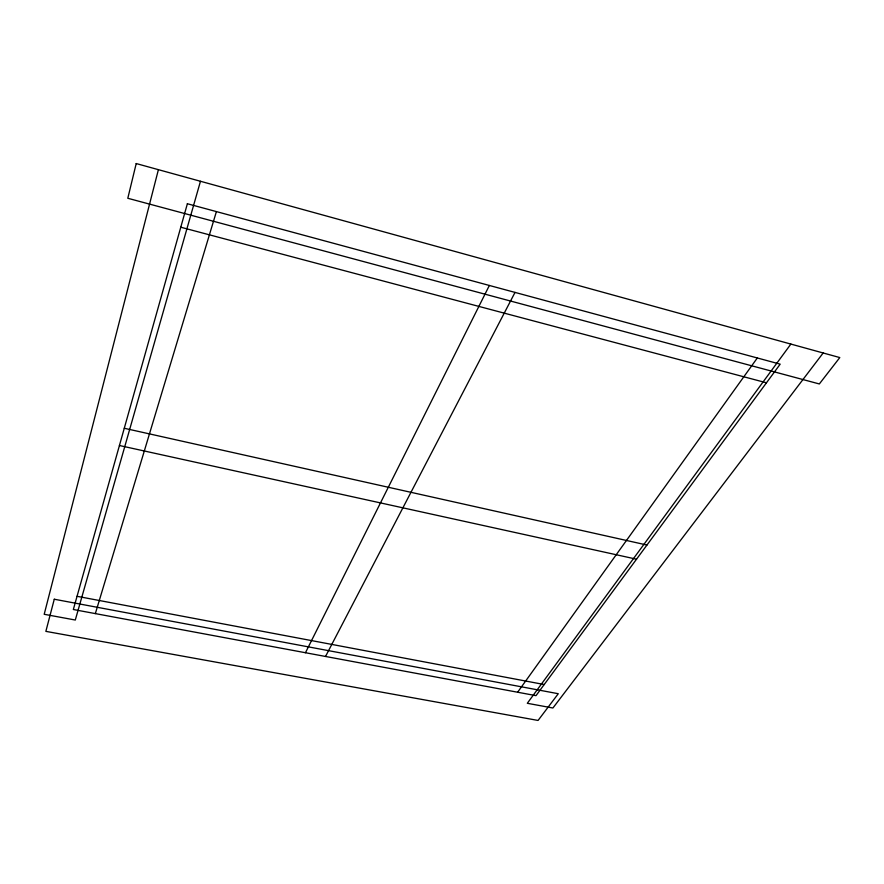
<?xml version="1.0" encoding="UTF-8"?>
<svg xmlns="http://www.w3.org/2000/svg" width="884" height="884" viewBox="0 0 884 884"><rect width="100%" height="100%" fill="white"/><g stroke="black" fill="none" stroke-linecap="round" stroke-linejoin="round"><path stroke-width="1.33" d="M158.402 169.673L44.2 614.292L75.295 620.027L200.469 181.275M95.339 613.606L216.403 211.596M305.455 652.724L489.36 285.466M325.522 656.458L515.029 292.405M517.626 692.227L757.312 357.976M790.871 344.075L527.306 703.288L552.909 708.007L823.17 352.981M77.052 596.302L544.201 684.536M119.428 445.514L636.524 559.196M124.279 428.265L646.955 545.041M180.767 227.221L766.461 382.794M136.213 163.551L127.804 198.27L819.335 383.954L839.8 357.567L136.213 163.551M54.278 599.23L45.858 631.364L538.069 720.449L558.279 693.719L54.278 599.23M187.375 203.74L73.339 609.507L536.013 695.653L780.185 364.164L187.375 203.74"/></g></svg>
